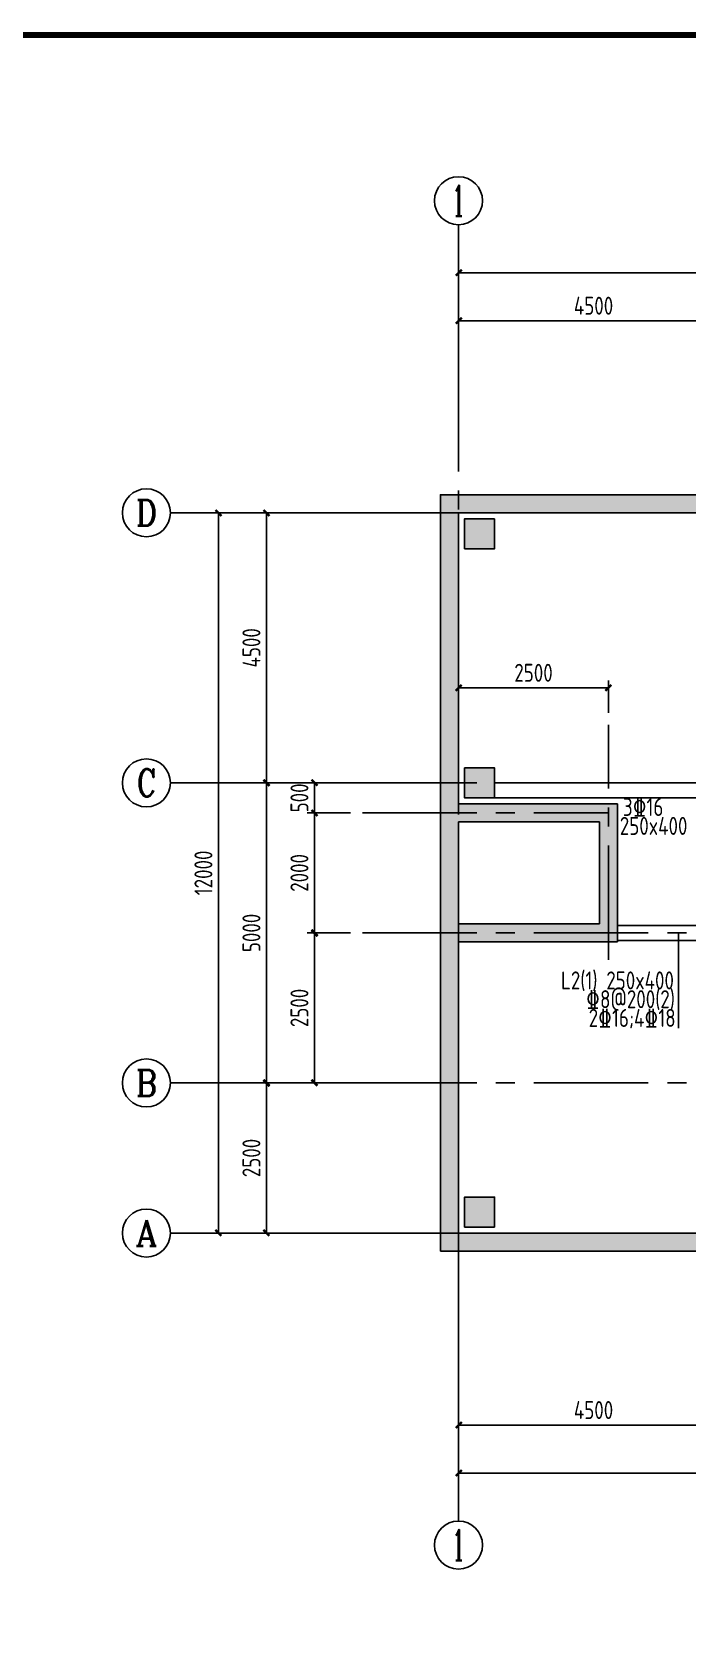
# Model space of a CAD drawing. Header units: millimetres. Extents: x 893615 to 897539, y 39650 to 40458.
# Drawn here: x 895113.5 to 895222.7, y 39969.3 to 40234.6 of the extents above; entities that cross this region are included whole.
import ezdxf
from ezdxf.enums import TextEntityAlignment as Align

# ---------------------------------------------------------------- set-up
doc = ezdxf.new("R2010")
doc.units = ezdxf.units.MM
doc.header["$LTSCALE"] = 1000
doc.header["$MEASUREMENT"] = 0
doc.linetypes.add('CENTER2', pattern=[28.575, 19.05, -3.175, 3.175, -3.175])
for name, color, linetype in [('AXIS', 3, 'Continuous'), ('AXIS_TEXT', 7, 'Continuous'), ('DIM', 7, 'Continuous'), ('DOTE', 1, 'Continuous'), ('WALL', 9, 'Continuous'), ('柱', 2, 'Continuous'), ('梁', 4, 'Continuous'), ('梁原位标注', 7, 'Continuous'), ('梁集中标注', 2, 'Continuous'), ('次梁箍筋标注', 7, 'Continuous')]:
    doc.layers.add(name, color=color, linetype=linetype)
doc.styles.add('_TCH_AXIS', font='COMPLEX', dxfattribs={"bigfont": 'GBCBIG'})
doc.styles.add('COMPLEX', font='COMPLEX')
doc.styles.add('GBHZ', font='gbenor.shx', dxfattribs={"width": 0.9, "bigfont": 'gbcbig.shx'})
doc.dimstyles.new('Y100', dxfattribs={"dimscale": 0, "dimtxt": 3, "dimasz": 0.01, "dimexe": 1.2, "dimexo": 2, "dimgap": 1, "dimtad": 1, "dimdec": 0, "dimlfac": 100, "dimzin": 0, "dimdsep": 46, "dimtxsty": 'GBHZ', "dimblk": 'DX', "dimcen": 0.09, "dimdle": 1, "dimclrd": 7, "dimclre": 7, "dimclrt": 7, "dimadec": 0, "dimazin": 0, "dimtfac": 1, "dimtdec": 0, "dimtix": 1, "dimtmove": 2, "dimatfit": 3, "dimldrblk": 'DX', "dimfxl": 0, "dimtolj": 1, "dimtzin": 0, "dimarcsym": 0})

# ---------------------------------------------------------------- blocks, each defined once
blk = doc.blocks.new('_AXISO')
blk.add_circle((0, 0), 0.5)
at = {"layer": 'AXIS_TEXT', "style": 'COMPLEX', "width": 1.041667}
blk.add_attdef('A', text='', height=0.56, dxfattribs=at).set_placement((-0.25, -0.28), (0.25, -0.28), align=Align.FIT)
blk = doc.blocks.new('DX')
at = {"color": 0, "linetype": 'ByBlock', "const_width": 40}
blk.add_lwpolyline([(-54, -51), (46, 49)], dxfattribs=at)
blk = doc.blocks.new('*D201')
at = {"layer": 'Defpoints', "color": 0, "transparency": 16777216}
for p in [(895152.62, 40059.51), (895168.62, 40059.51), (895168.62, 40034.51)]:
    blk.add_point(p, dxfattribs=at)
at = {"layer": 'dim', "color": 7, "lineweight": -2, "transparency": 16777216}
for p, q in [((895166.62, 40059.51), (895151.42, 40059.51)), ((895152.62, 40034.52), (895152.62, 40059.5)), ((895166.62, 40034.51), (895151.42, 40034.51))]:
    blk.add_line(p, q, dxfattribs=at)
at = {"layer": 'dim', "color": 7, "lineweight": -2, "transparency": 16777216, "xscale": 0.01, "yscale": 0.01, "zscale": 0.01}
for p, rotation in [((895152.62, 40059.51), 90), ((895152.62, 40034.51), 270)]:
    blk.add_blockref('DX', p, dxfattribs=dict(at, rotation=rotation))
at = {"layer": 'dim', "color": 7, "transparency": 16777216, "insert": (895150.12, 40047.01), "char_height": 3, "attachment_point": 5, "rotation": 90, "style": 'GBHZ'}
blk.add_mtext('\\A1;2500', dxfattribs=at)
blk = doc.blocks.new('*D202')
at = {"layer": 'Defpoints', "color": 0, "transparency": 16777216}
for p in [(895160.62, 40084.51), (895168.62, 40084.51), (895168.62, 40059.51)]:
    blk.add_point(p, dxfattribs=at)
at = {"layer": 'dim', "color": 7, "lineweight": -2, "transparency": 16777216}
for p, q in [((895166.62, 40084.51), (895159.42, 40084.51)), ((895160.62, 40059.52), (895160.62, 40084.5)), ((895166.62, 40059.51), (895159.42, 40059.51))]:
    blk.add_line(p, q, dxfattribs=at)
at = {"layer": 'dim', "color": 7, "lineweight": -2, "transparency": 16777216, "xscale": 0.01, "yscale": 0.01, "zscale": 0.01}
for p, rotation in [((895160.62, 40084.51), 90), ((895160.62, 40059.51), 270)]:
    blk.add_blockref('DX', p, dxfattribs=dict(at, rotation=rotation))
at = {"layer": 'dim', "color": 7, "transparency": 16777216, "insert": (895158.12, 40072.01), "char_height": 3, "attachment_point": 5, "rotation": 90, "style": 'GBHZ'}
blk.add_mtext('\\A1;2500', dxfattribs=at)
blk = doc.blocks.new('*D203')
at = {"layer": 'Defpoints', "color": 0, "transparency": 16777216}
for p in [(895160.62, 40104.51), (895168.62, 40104.51), (895168.62, 40084.51)]:
    blk.add_point(p, dxfattribs=at)
at = {"layer": 'dim', "color": 7, "lineweight": -2, "transparency": 16777216}
for p, q in [((895166.62, 40104.51), (895159.42, 40104.51)), ((895160.62, 40084.52), (895160.62, 40104.5)), ((895166.62, 40084.51), (895159.42, 40084.51))]:
    blk.add_line(p, q, dxfattribs=at)
at = {"layer": 'dim', "color": 7, "lineweight": -2, "transparency": 16777216, "xscale": 0.01, "yscale": 0.01, "zscale": 0.01}
for p, rotation in [((895160.62, 40104.51), 90), ((895160.62, 40084.51), 270)]:
    blk.add_blockref('DX', p, dxfattribs=dict(at, rotation=rotation))
at = {"layer": 'dim', "color": 7, "transparency": 16777216, "insert": (895158.12, 40094.51), "char_height": 3, "attachment_point": 5, "rotation": 90, "style": 'GBHZ'}
blk.add_mtext('\\A1;2000', dxfattribs=at)
blk = doc.blocks.new('*D204')
at = {"layer": 'Defpoints', "color": 0, "transparency": 16777216}
for p in [(895152.62, 40154.51), (895168.62, 40154.51), (895168.62, 40109.51)]:
    blk.add_point(p, dxfattribs=at)
at = {"layer": 'dim', "color": 7, "lineweight": -2, "transparency": 16777216}
for p, q in [((895166.62, 40154.51), (895151.42, 40154.51)), ((895152.62, 40109.52), (895152.62, 40154.5)), ((895166.62, 40109.51), (895151.42, 40109.51))]:
    blk.add_line(p, q, dxfattribs=at)
at = {"layer": 'dim', "color": 7, "lineweight": -2, "transparency": 16777216, "xscale": 0.01, "yscale": 0.01, "zscale": 0.01}
for p, rotation in [((895152.62, 40154.51), 90), ((895152.62, 40109.51), 270)]:
    blk.add_blockref('DX', p, dxfattribs=dict(at, rotation=rotation))
at = {"layer": 'dim', "color": 7, "transparency": 16777216, "insert": (895150.12, 40132.01), "char_height": 3, "attachment_point": 5, "rotation": 90, "style": 'GBHZ'}
blk.add_mtext('\\A1;4500', dxfattribs=at)
blk = doc.blocks.new('*D205')
at = {"layer": 'Defpoints', "color": 0, "transparency": 16777216}
for p in [(895168.62, 40154.51), (895144.62, 40034.51), (895168.62, 40034.51)]:
    blk.add_point(p, dxfattribs=at)
at = {"layer": 'dim', "color": 7, "lineweight": -2, "transparency": 16777216}
for p, q in [((895166.62, 40154.51), (895143.42, 40154.51)), ((895144.62, 40154.5), (895144.62, 40034.52)), ((895166.62, 40034.51), (895143.42, 40034.51))]:
    blk.add_line(p, q, dxfattribs=at)
at = {"layer": 'dim', "color": 7, "lineweight": -2, "transparency": 16777216, "xscale": 0.01, "yscale": 0.01, "zscale": 0.01}
for p, rotation in [((895144.62, 40154.51), 90), ((895144.62, 40034.51), 270)]:
    blk.add_blockref('DX', p, dxfattribs=dict(at, rotation=rotation))
at = {"layer": 'dim', "color": 7, "transparency": 16777216, "insert": (895142.12, 40094.51), "char_height": 3, "attachment_point": 5, "rotation": 90, "style": 'GBHZ'}
blk.add_mtext('\\A1;12000', dxfattribs=at)
blk = doc.blocks.new('*D206')
at = {"layer": 'Defpoints', "color": 0, "transparency": 16777216}
for p in [(895184.62, 40018.51), (895229.62, 40018.51), (895229.62, 40002.51)]:
    blk.add_point(p, dxfattribs=at)
at = {"layer": 'dim', "color": 7, "lineweight": -2, "transparency": 16777216}
for p, q in [((895184.62, 40016.51), (895184.62, 40001.31)), ((895229.62, 40016.51), (895229.62, 40001.31)), ((895184.63, 40002.51), (895229.61, 40002.51))]:
    blk.add_line(p, q, dxfattribs=at)
at = {"layer": 'dim', "color": 7, "lineweight": -2, "transparency": 16777216, "xscale": 0.01, "yscale": 0.01, "zscale": 0.01, "rotation": 180}
blk.add_blockref('DX', (895184.62, 40002.51), dxfattribs=at)
at = {"layer": 'dim', "color": 7, "lineweight": -2, "transparency": 16777216, "xscale": 0.01, "yscale": 0.01, "zscale": 0.01}
blk.add_blockref('DX', (895229.62, 40002.51), dxfattribs=at)
at = {"layer": 'dim', "color": 7, "transparency": 16777216, "insert": (895207.12, 40005.01), "char_height": 3, "attachment_point": 5, "style": 'GBHZ'}
blk.add_mtext('\\A1;4500', dxfattribs=at)
blk = doc.blocks.new('*D209')
at = {"layer": 'Defpoints', "color": 0, "transparency": 16777216}
for p in [(895184.62, 40018.51), (895304.62, 40018.51), (895184.62, 39994.51)]:
    blk.add_point(p, dxfattribs=at)
at = {"layer": 'dim', "color": 7, "lineweight": -2, "transparency": 16777216}
for p, q in [((895184.62, 40016.51), (895184.62, 39993.31)), ((895304.62, 40016.51), (895304.62, 39993.31)), ((895304.61, 39994.51), (895184.63, 39994.51))]:
    blk.add_line(p, q, dxfattribs=at)
at = {"layer": 'dim', "color": 7, "lineweight": -2, "transparency": 16777216, "xscale": 0.01, "yscale": 0.01, "zscale": 0.01, "rotation": 180}
blk.add_blockref('DX', (895184.62, 39994.51), dxfattribs=at)
at = {"layer": 'dim', "color": 7, "lineweight": -2, "transparency": 16777216, "xscale": 0.01, "yscale": 0.01, "zscale": 0.01}
blk.add_blockref('DX', (895304.62, 39994.51), dxfattribs=at)
at = {"layer": 'dim', "color": 7, "transparency": 16777216, "insert": (895244.62, 39997.01), "char_height": 3, "attachment_point": 5, "style": 'GBHZ'}
blk.add_mtext('\\A1;12000', dxfattribs=at)
blk = doc.blocks.new('*D210')
at = {"layer": 'Defpoints', "color": 0, "transparency": 16777216}
for p in [(895229.62, 40186.51), (895184.62, 40170.51), (895229.62, 40170.51)]:
    blk.add_point(p, dxfattribs=at)
at = {"layer": 'dim', "color": 7, "lineweight": -2, "transparency": 16777216}
for p, q in [((895184.62, 40172.51), (895184.62, 40187.71)), ((895184.63, 40186.51), (895229.61, 40186.51)), ((895229.62, 40172.51), (895229.62, 40187.71))]:
    blk.add_line(p, q, dxfattribs=at)
at = {"layer": 'dim', "color": 7, "lineweight": -2, "transparency": 16777216, "xscale": 0.01, "yscale": 0.01, "zscale": 0.01, "rotation": 180}
blk.add_blockref('DX', (895184.62, 40186.51), dxfattribs=at)
at = {"layer": 'dim', "color": 7, "lineweight": -2, "transparency": 16777216, "xscale": 0.01, "yscale": 0.01, "zscale": 0.01}
blk.add_blockref('DX', (895229.62, 40186.51), dxfattribs=at)
at = {"layer": 'dim', "color": 7, "transparency": 16777216, "insert": (895207.12, 40189.01), "char_height": 3, "attachment_point": 5, "style": 'GBHZ'}
blk.add_mtext('\\A1;4500', dxfattribs=at)
blk = doc.blocks.new('*D212')
at = {"layer": 'Defpoints', "color": 0, "transparency": 16777216}
for p in [(895184.62, 40194.51), (895184.62, 40170.51), (895304.62, 40170.51)]:
    blk.add_point(p, dxfattribs=at)
at = {"layer": 'dim', "color": 7, "lineweight": -2, "transparency": 16777216}
for p, q in [((895184.62, 40172.51), (895184.62, 40195.71)), ((895304.61, 40194.51), (895184.63, 40194.51)), ((895304.62, 40172.51), (895304.62, 40195.71))]:
    blk.add_line(p, q, dxfattribs=at)
at = {"layer": 'dim', "color": 7, "lineweight": -2, "transparency": 16777216, "xscale": 0.01, "yscale": 0.01, "zscale": 0.01, "rotation": 180}
blk.add_blockref('DX', (895184.62, 40194.51), dxfattribs=at)
at = {"layer": 'dim', "color": 7, "lineweight": -2, "transparency": 16777216, "xscale": 0.01, "yscale": 0.01, "zscale": 0.01}
blk.add_blockref('DX', (895304.62, 40194.51), dxfattribs=at)
at = {"layer": 'dim', "color": 7, "transparency": 16777216, "insert": (895244.62, 40197.01), "char_height": 3, "attachment_point": 5, "style": 'GBHZ'}
blk.add_mtext('\\A1;12000', dxfattribs=at)
blk = doc.blocks.new('*D198')
at = {"layer": 'Defpoints', "color": 0, "transparency": 16777216}
for p in [(895168.62, 40109.51), (895160.62, 40104.51), (895168.62, 40104.51)]:
    blk.add_point(p, dxfattribs=at)
at = {"layer": 'dim', "color": 7, "lineweight": -2, "transparency": 16777216}
for p, q in [((895166.62, 40109.51), (895159.42, 40109.51)), ((895160.62, 40109.52), (895160.62, 40109.53)), ((895160.62, 40109.51), (895160.62, 40104.51)), ((895166.62, 40104.51), (895159.42, 40104.51)), ((895160.62, 40104.5), (895160.62, 40104.49))]:
    blk.add_line(p, q, dxfattribs=at)
at = {"layer": 'dim', "color": 7, "lineweight": -2, "transparency": 16777216, "xscale": 0.01, "yscale": 0.01, "zscale": 0.01}
for p, rotation in [((895160.62, 40109.51), 270), ((895160.62, 40104.51), 90)]:
    blk.add_blockref('DX', p, dxfattribs=dict(at, rotation=rotation))
at = {"layer": 'dim', "color": 7, "transparency": 16777216, "insert": (895158.12, 40107.01), "char_height": 3, "attachment_point": 5, "rotation": 90, "style": 'GBHZ'}
blk.add_mtext('\\A1;500', dxfattribs=at)
blk = doc.blocks.new('*D199')
at = {"layer": 'Defpoints', "color": 0, "transparency": 16777216}
for p in [(895168.62, 40109.51), (895152.62, 40059.51), (895168.62, 40059.51)]:
    blk.add_point(p, dxfattribs=at)
at = {"layer": 'dim', "color": 7, "lineweight": -2, "transparency": 16777216}
for p, q in [((895166.62, 40109.51), (895151.42, 40109.51)), ((895152.62, 40109.5), (895152.62, 40059.52)), ((895166.62, 40059.51), (895151.42, 40059.51))]:
    blk.add_line(p, q, dxfattribs=at)
at = {"layer": 'dim', "color": 7, "lineweight": -2, "transparency": 16777216, "xscale": 0.01, "yscale": 0.01, "zscale": 0.01}
for p, rotation in [((895152.62, 40109.51), 90), ((895152.62, 40059.51), 270)]:
    blk.add_blockref('DX', p, dxfattribs=dict(at, rotation=rotation))
at = {"layer": 'dim', "color": 7, "transparency": 16777216, "insert": (895150.12, 40084.51), "char_height": 3, "attachment_point": 5, "rotation": 90, "style": 'GBHZ'}
blk.add_mtext('\\A1;5000', dxfattribs=at)
blk = doc.blocks.new('*D534')
at = {"layer": 'Defpoints', "color": 0, "transparency": 16777216}
for p in [(895184.62, 40125.35), (895184.62, 40119.18), (895209.62, 40119.18)]:
    blk.add_point(p, dxfattribs=at)
at = {"layer": '次梁箍筋标注', "color": 7, "lineweight": -2, "transparency": 16777216}
for p, q in [((895184.62, 40121.18), (895184.62, 40126.55)), ((895209.61, 40125.35), (895184.63, 40125.35)), ((895209.62, 40121.18), (895209.62, 40126.55))]:
    blk.add_line(p, q, dxfattribs=at)
at = {"layer": '次梁箍筋标注', "color": 7, "lineweight": -2, "transparency": 16777216, "xscale": 0.01, "yscale": 0.01, "zscale": 0.01, "rotation": 180}
blk.add_blockref('DX', (895184.62, 40125.35), dxfattribs=at)
at = {"layer": '次梁箍筋标注', "color": 7, "lineweight": -2, "transparency": 16777216, "xscale": 0.01, "yscale": 0.01, "zscale": 0.01}
blk.add_blockref('DX', (895209.62, 40125.35), dxfattribs=at)
at = {"layer": '次梁箍筋标注', "color": 7, "transparency": 16777216, "insert": (895197.12, 40127.85), "char_height": 3, "attachment_point": 5, "style": 'GBHZ'}
blk.add_mtext('\\A1;2500', dxfattribs=at)

msp = doc.modelspace()

# ---------------------------------------------------------------- hatches: boundary and pattern name
at = {"layer": 'WALL'}
h = msp.add_hatch(dxfattribs=at)
h.set_pattern_fill('DOTS', color=256, scale=20, style=0)
h.set_pattern_definition([(0, (242.0387, 0), (0.625, 1.25), [0, -1.25])])
h.paths.add_polyline_path([(895307.62, 40157.511), (895181.62, 40157.511), (895181.62, 40031.511), (895307.62, 40031.511)])
h.paths.add_polyline_path([(895304.62, 40154.511), (895304.62, 40061.011), (895278.12, 40061.011), (895278.12, 40034.511), (895184.62, 40034.511), (895184.62, 40083.011), (895211.12, 40083.011), (895211.12, 40106.011), (895184.62, 40106.011), (895184.62, 40154.511)], flags=16)
h.paths.add_polyline_path([(895208.12, 40103.011), (895208.12, 40086.011), (895184.62, 40086.011), (895184.62, 40103.011)], flags=16)
h.paths.add_polyline_path([(895281.12, 40058.011), (895304.62, 40058.011), (895304.62, 40034.511), (895281.12, 40034.511)], flags=16)

# ---------------------------------------------------------------- linework, layer by layer
at = {"color": 0, "const_width": 1}
msp.add_lwpolyline([(895647.565, 39660.145), (894841.565, 39660.145), (894841.565, 40234.145), (895647.565, 40234.145)], close=True, dxfattribs=at)
at = {"layer": 'AXIS', "color": 0}
for p, q in [((895184.62, 40170.511), (895184.62, 40202.511)), ((895168.62, 40154.511), (895136.62, 40154.511)), ((895168.62, 40109.511), (895136.62, 40109.511)), ((895168.62, 40059.511), (895136.62, 40059.511)), ((895168.62, 40034.511), (895136.62, 40034.511)), ((895184.62, 40018.511), (895184.62, 39986.511))]:
    msp.add_line(p, q, dxfattribs=at)
at = {"layer": 'DOTE', "linetype": 'CENTER2', "ltscale": 0.001}
for p, q in [((895184.62, 40018.511), (895184.62, 40170.511)), ((895168.62, 40154.511), (895328.62, 40154.511)), ((895209.62, 40080.02), (895209.62, 40119.184)), ((895168.62, 40109.511), (895328.62, 40109.511)), ((895168.62, 40104.511), (895209.62, 40104.511)), ((895168.62, 40084.511), (895229.62, 40084.511)), ((895168.62, 40059.511), (895328.62, 40059.511)), ((895168.62, 40034.511), (895328.62, 40034.511))]:
    msp.add_line(p, q, dxfattribs=at)
at = {"layer": 'WALL'}
for p, q in [((895184.62, 40106.011), (895211.12, 40106.011)), ((895211.12, 40083.011), (895211.12, 40106.011)), ((895184.62, 40103.011), (895208.12, 40103.011)), ((895208.12, 40086.011), (895208.12, 40103.011)), ((895184.62, 40086.011), (895208.12, 40086.011)), ((895184.62, 40083.011), (895211.12, 40083.011))]:
    msp.add_line(p, q, dxfattribs=at)
msp.add_lwpolyline([(895181.62, 40031.511), (895307.62, 40031.511), (895307.62, 40157.511), (895181.62, 40157.511)], close=True, dxfattribs=at)
for points in [[(895304.62, 40061.011), (895304.62, 40154.511), (895184.62, 40154.511), (895184.62, 40106.011)], [(895184.62, 40103.011), (895184.62, 40086.011)], [(895184.62, 40083.011), (895184.62, 40034.511), (895278.12, 40034.511)]]:
    msp.add_lwpolyline(points, dxfattribs=at)
at = {"layer": '柱'}
for points in [[(895190.62, 40153.511), (895190.62, 40148.511), (895185.62, 40148.511), (895185.62, 40153.511), (895190.62, 40153.511)], [(895190.62, 40107.011), (895190.62, 40112.011), (895185.62, 40112.011), (895185.62, 40107.011), (895190.62, 40107.011)], [(895190.62, 40035.511), (895190.62, 40040.511), (895185.62, 40040.511), (895185.62, 40035.511), (895190.62, 40035.511)]]:
    msp.add_lwpolyline(points, dxfattribs=at)
for points in [[(895190.62, 40153.511), (895190.62, 40148.511), (895185.62, 40153.511), (895185.62, 40148.511)], [(895190.62, 40107.011), (895190.62, 40112.011), (895185.62, 40107.011), (895185.62, 40112.011)], [(895190.62, 40035.511), (895190.62, 40040.511), (895185.62, 40035.511), (895185.62, 40040.511)]]:
    msp.add_solid(points, dxfattribs=at)
at = {"layer": '梁'}
for p, q in [((895190.62, 40109.511), (895227.12, 40109.511)), ((895190.62, 40107.011), (895227.12, 40107.011)), ((895211.12, 40085.761), (895228.37, 40085.761)), ((895211.12, 40083.261), (895228.37, 40083.261))]:
    msp.add_line(p, q, dxfattribs=at)
at = {"layer": '梁集中标注'}
msp.add_line((895221.261, 40068.649), (895221.261, 40084.511), dxfattribs=at)

# ---------------------------------------------------------------- block references
at = {"layer": 'AXIS', "color": 0}
ref = msp.add_blockref('_AXISO', (895184.62, 40206.511), dxfattribs=dict(at, xscale=-8, yscale=8, zscale=8, rotation=180))
ref.add_attrib('A', '1', dxfattribs={"layer": 'AXIS_TEXT', "color": 0, "height": 5.147, "style": '_TCH_AXIS'}).set_placement((895183.517, 40203.938), (895185.723, 40203.938), align=Align.FIT)
ref = msp.add_blockref('_AXISO', (895132.62, 40154.511), dxfattribs=dict(at, xscale=8, yscale=8, zscale=8))
ref.add_attrib('A', 'D', dxfattribs={"layer": 'AXIS_TEXT', "color": 0, "height": 4.353, "style": '_TCH_AXIS'}).set_placement((895130.858, 40152.335), (895134.382, 40152.335), align=Align.FIT)
ref = msp.add_blockref('_AXISO', (895132.62, 40109.511), dxfattribs=dict(at, xscale=8, yscale=8, zscale=8))
ref.add_attrib('A', 'C', dxfattribs={"layer": 'AXIS_TEXT', "color": 0, "height": 4.557, "style": '_TCH_AXIS'}).set_placement((895130.992, 40107.233), (895134.247, 40107.233), align=Align.FIT)
ref = msp.add_blockref('_AXISO', (895132.62, 40059.511), dxfattribs=dict(at, xscale=8, yscale=8, zscale=8))
ref.add_attrib('A', 'B', dxfattribs={"layer": 'AXIS_TEXT', "color": 0, "height": 4.353, "style": '_TCH_AXIS'}).set_placement((895130.858, 40057.335), (895134.382, 40057.335), align=Align.FIT)
ref = msp.add_blockref('_AXISO', (895132.62, 40034.511), dxfattribs=dict(at, xscale=8, yscale=8, zscale=8))
ref.add_attrib('A', 'A', dxfattribs={"layer": 'AXIS_TEXT', "color": 0, "height": 4.252, "style": '_TCH_AXIS'}).set_placement((895130.798, 40032.386), (895134.442, 40032.386), align=Align.FIT)
ref = msp.add_blockref('_AXISO', (895184.62, 39982.511), dxfattribs=dict(at, xscale=8, yscale=8, zscale=8))
ref.add_attrib('A', '1', dxfattribs={"layer": 'AXIS_TEXT', "color": 0, "height": 5.147, "style": '_TCH_AXIS'}).set_placement((895183.517, 39979.938), (895185.723, 39979.938), align=Align.FIT)

# ---------------------------------------------------------------- texts
at = {"layer": '梁原位标注', "color": 1, "style": 'GBHZ', "width": 0.9}
msp.add_text('3%%13216', height=3, dxfattribs=at).set_placement((895212.013, 40103.996))
at = {"layer": '梁原位标注', "style": 'GBHZ', "width": 0.9}
msp.add_text('250x400', height=3, dxfattribs=at).set_placement((895211.498, 40100.84))
at = {"layer": '梁集中标注', "style": 'GBHZ', "width": 0.9}
for s, p in [('L2(1) 250x400', (895201.686, 40075.097)), ('%%1328@200(2)', (895205.889, 40071.972))]:
    msp.add_text(s, height=3, dxfattribs=at).set_placement(p)
at = {"layer": '梁集中标注', "color": 1, "style": 'GBHZ', "width": 0.9}
msp.add_text('2%%13216;4%%13218', height=3, dxfattribs=at).set_placement((895206.31, 40068.847))

# ---------------------------------------------------------------- dimensions: what is measured, and where the dimension line sits
at = {"layer": 'dim'}
for base, p1, p2, picture, middle in [((895184.62, 40194.511), (895304.62, 40170.511), (895184.62, 40170.511), '*D212', (895244.62, 40197.011)), ((895229.62, 40186.511), (895184.62, 40170.511), (895229.62, 40170.511), '*D210', (895207.12, 40189.011)), ((895229.62, 40002.511), (895184.62, 40018.511), (895229.62, 40018.511), '*D206', (895207.12, 40005.011)), ((895184.62, 39994.511), (895304.62, 40018.511), (895184.62, 40018.511), '*D209', (895244.62, 39997.011))]:
    dim = msp.add_linear_dim(base=base, p1=p1, p2=p2, dimstyle='Y100', override={"dimscale": 1}, dxfattribs=at)
    dim.commit()
    dim.dimension.update_dxf_attribs({"geometry": picture, "text_midpoint": middle})
for base, p1, p2, angle, picture, middle in [((895144.62, 40034.511), (895168.62, 40154.511), (895168.62, 40034.511), 90, '*D205', (895142.12, 40094.511)), ((895152.62, 40154.511), (895168.62, 40109.511), (895168.62, 40154.511), 90, '*D204', (895150.12, 40132.011)), ((895152.62, 40059.511), (895168.62, 40109.511), (895168.62, 40059.511), 270, '*D199', (895150.12, 40084.511)), ((895160.62, 40104.511), (895168.62, 40109.511), (895168.62, 40104.511), 90, '*D198', (895158.12, 40107.011)), ((895160.62, 40104.511), (895168.62, 40084.511), (895168.62, 40104.511), 90, '*D203', (895158.12, 40094.511)), ((895160.62, 40084.511), (895168.62, 40059.511), (895168.62, 40084.511), 90, '*D202', (895158.12, 40072.011)), ((895152.62, 40059.511), (895168.62, 40034.511), (895168.62, 40059.511), 90, '*D201', (895150.12, 40047.011))]:
    dim = msp.add_linear_dim(base=base, p1=p1, p2=p2, angle=angle, dimstyle='Y100', override={"dimscale": 1}, dxfattribs=at)
    dim.commit()
    dim.dimension.update_dxf_attribs({"geometry": picture, "text_midpoint": middle})
at = {"layer": '次梁箍筋标注'}
dim = msp.add_linear_dim(base=(895184.62, 40125.348), p1=(895209.62, 40119.184), p2=(895184.62, 40119.184), dimstyle='Y100', override={"dimscale": 1, "dimfxl": 2}, dxfattribs=at)
dim.commit()
dim.dimension.update_dxf_attribs({"geometry": '*D534', "text_midpoint": (895197.12, 40127.848)})

doc.saveas('drawing.dxf')
